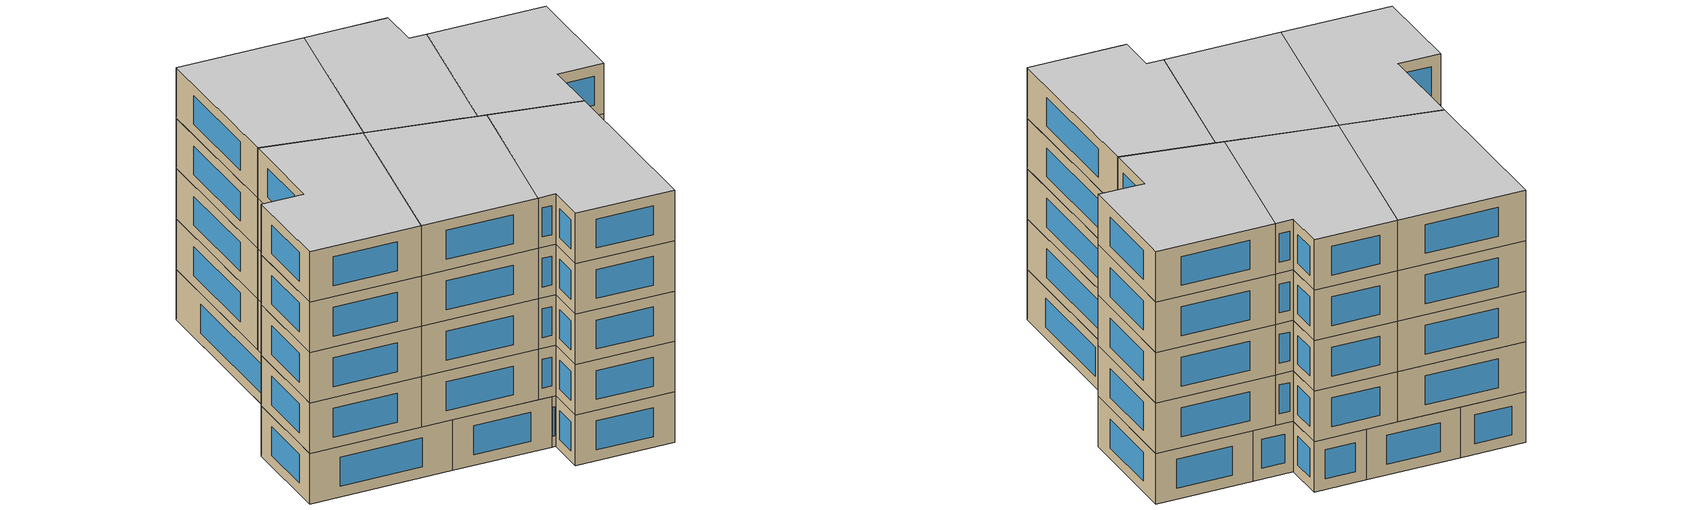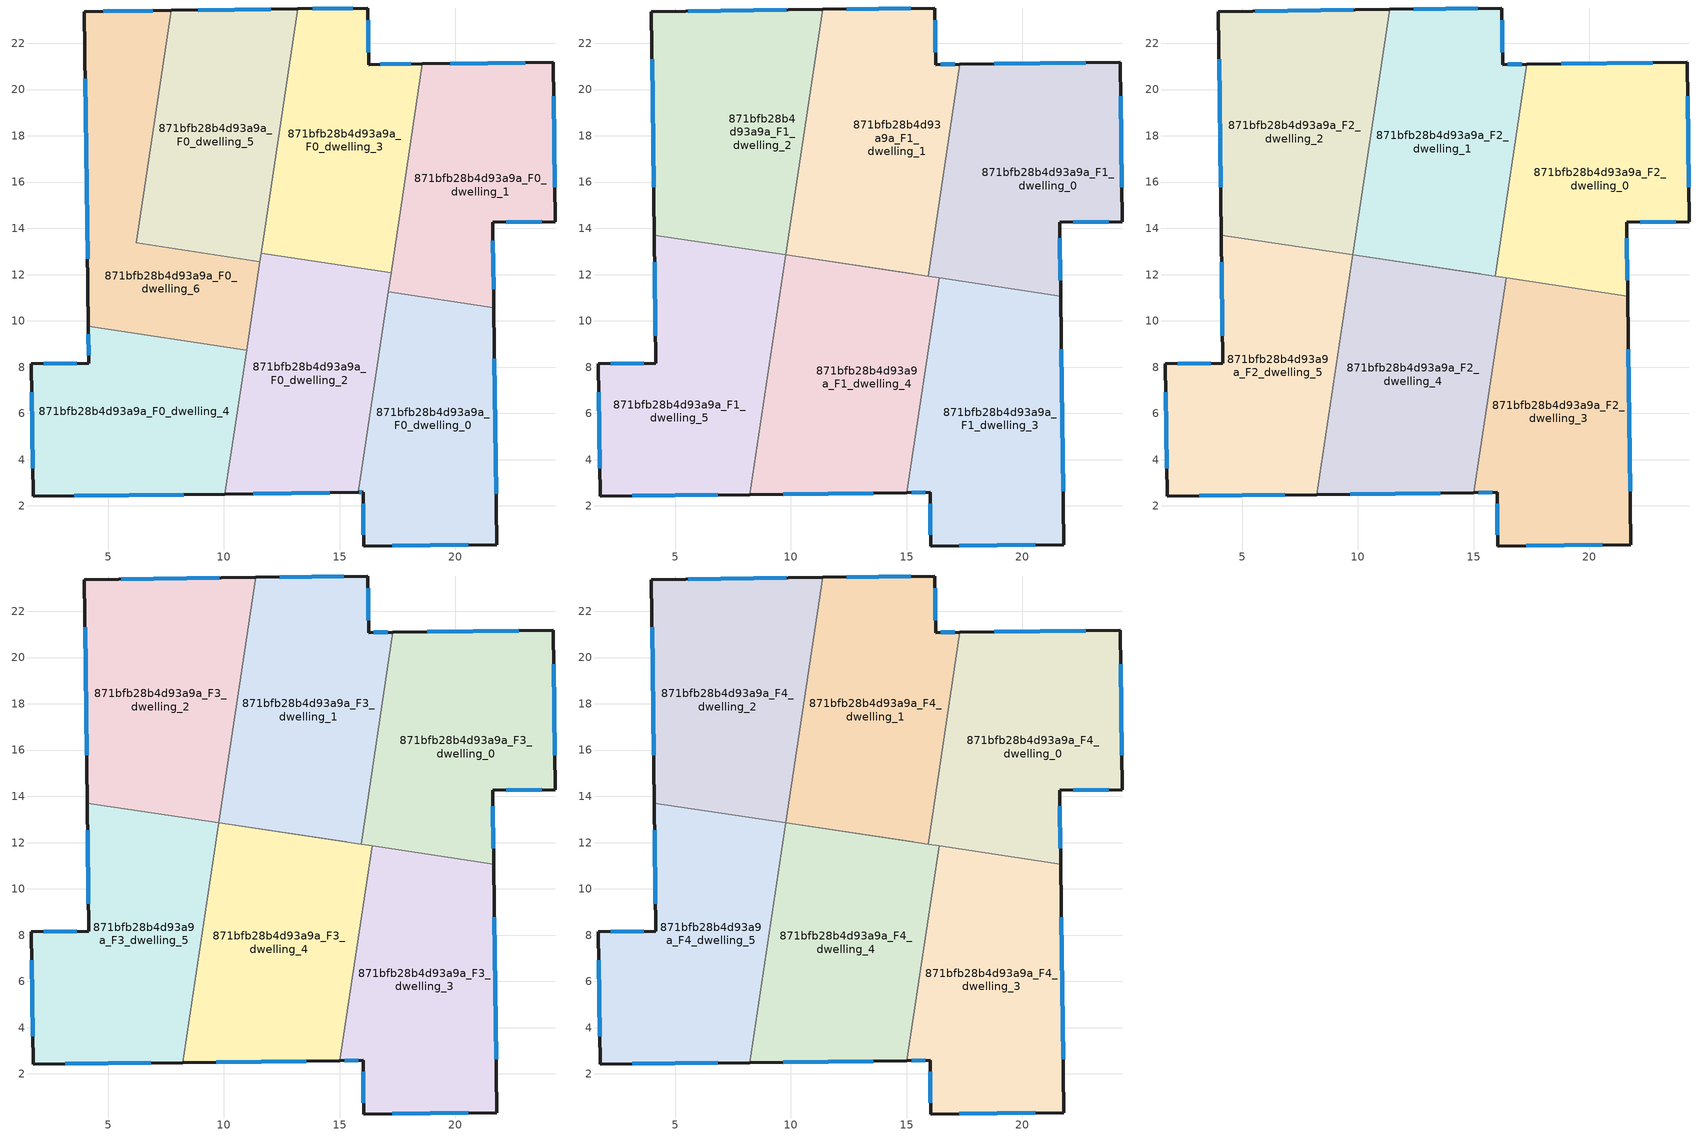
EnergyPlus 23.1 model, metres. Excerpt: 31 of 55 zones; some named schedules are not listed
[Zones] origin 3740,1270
871bfb28b4d93a9a_F0_dwelling_0
 floor ground (EU_floor_Construction): 21.67,10.57 21.79,0.33 16.04,0.27 16.02,2.59 15.8,2.59 17.1,11.25 z0
 wall outside (EU_wall_Construction): 15.8,2.59 16.02,2.59 16.04,0.27 21.79,0.33 21.67,10.57 z0:3
 wall to 871bfb28b4d93a9a_F0_dwelling_1 (EU_wall_Construction): 21.67,10.57 17.1,11.25 z0:3
 wall to 871bfb28b4d93a9a_F0_dwelling_2 (EU_wall_Construction): 17.1,11.25 15.8,2.59 z0:3
 window (EU_Window_Construction): 16.02,2.09 16.03,0.77 / 15.85,2.59 15.97,2.59 / 21.77,2.52 21.7,8.37 / 17.27,0.28 20.56,0.32 z0.64:2.36
871bfb28b4d93a9a_F0_dwelling_1
 floor ground (EU_floor_Construction): 24.24,21.18 24.31,14.29 21.62,14.26 21.67,10.57 17.1,11.25 18.59,21.11 z0
 wall outside (EU_wall_Construction): 21.67,10.57 21.62,14.26 24.31,14.29 24.24,21.18 18.59,21.11 z0:3
 wall to 871bfb28b4d93a9a_F0_dwelling_3 (EU_wall_Construction): 18.59,21.11 17.23,12.08 z0:3
 wall to 871bfb28b4d93a9a_F0_dwelling_2 (EU_wall_Construction): 17.23,12.08 17.11,11.25 z0:3
 window (EU_Window_Construction): 23.03,21.16 19.8,21.12 / 24.3,15.77 24.25,19.7 / 22.2,14.27 23.74,14.29 / 21.66,11.36 21.63,13.47 z0.64:2.36
871bfb28b4d93a9a_F0_dwelling_2
 floor ground (EU_floor_Construction): 17.23,12.08 15.8,2.59 10.05,2.52 11.61,12.92 z0
 wall outside (EU_wall_Construction): 10.05,2.52 15.8,2.59 z0:3
 wall to 871bfb28b4d93a9a_F0_dwelling_3 (EU_wall_Construction): 17.23,12.08 11.61,12.92 z0:3
 wall to 871bfb28b4d93a9a_F0_dwelling_4 (EU_wall_Construction): 10.98,8.73 10.05,2.52 z0:3
 wall to 871bfb28b4d93a9a_F0_dwelling_6 (EU_wall_Construction): 11.56,12.57 10.98,8.73 z0:3
 wall to 871bfb28b4d93a9a_F0_dwelling_5 (EU_wall_Construction): 11.61,12.92 11.56,12.57 z0:3
 window (EU_Window_Construction): 11.28,2.53 14.57,2.57 z0.64:2.36
871bfb28b4d93a9a_F0_dwelling_3
 floor ground (EU_floor_Construction): 16.23,23.52 16.26,21.08 18.59,21.11 17.23,12.08 11.61,12.92 13.2,23.49 z0
 wall outside (EU_wall_Construction): 18.59,21.11 16.26,21.08 16.23,23.52 13.2,23.49 z0:3
 wall to 871bfb28b4d93a9a_F0_dwelling_5 (EU_wall_Construction): 13.2,23.49 11.61,12.92 z0:3
 window (EU_Window_Construction): 15.58,23.52 13.85,23.49 / 16.25,21.61 16.23,23 / 18.09,21.1 16.76,21.09 z0.64:2.36
871bfb28b4d93a9a_F0_dwelling_4
 floor ground (EU_floor_Construction): 10.98,8.73 10.05,2.52 1.76,2.42 1.69,8.14 4.16,8.17 4.15,9.76 z0
 wall outside (EU_wall_Construction): 4.15,9.76 4.16,8.17 1.69,8.14 1.76,2.42 10.05,2.52 z0:3
 wall to 871bfb28b4d93a9a_F0_dwelling_6 (EU_wall_Construction): 10.98,8.73 4.15,9.76 z0:3
 window (EU_Window_Construction): 3.54,2.44 8.27,2.5 / 1.7,6.92 1.75,3.64 / 3.63,8.17 2.22,8.15 / 4.15,9.42 4.16,8.51 z0.64:2.36
871bfb28b4d93a9a_F0_dwelling_5
 floor ground (EU_floor_Construction): 13.2,23.49 11.56,12.57 6.22,13.37 7.73,23.42 z0
 wall outside (EU_wall_Construction): 13.2,23.49 7.73,23.42 z0:3
 wall to 871bfb28b4d93a9a_F0_dwelling_6 (EU_wall_Construction): 7.73,23.42 6.22,13.37 11.56,12.57 z0:3
 window (EU_Window_Construction): 12.03,23.47 8.9,23.43 z0.64:2.36
871bfb28b4d93a9a_F0_dwelling_6
 floor ground (EU_floor_Construction): 7.73,23.42 6.22,13.37 11.56,12.57 10.98,8.73 4.15,9.76 3.97,23.37 z0
 wall outside (EU_wall_Construction): 7.73,23.42 3.97,23.37 4.15,9.76 z0:3
 window (EU_Window_Construction): 4.01,20.46 4.11,12.68 / 6.93,23.41 4.78,23.38 z0.64:2.36
871bfb28b4d93a9a_F1_dwelling_0
 floor to 871bfb28b4d93a9a_F0_dwelling_1 (EU_floor_Construction): 24.24,21.18 24.31,14.29 21.62,14.26 21.66,11.07 17.18,11.75 18.58,21.11 z3
 floor to 871bfb28b4d93a9a_F0_dwelling_3 (EU_floor_Construction): 18.58,21.11 17.23,12.08 15.98,12.27 17.31,21.09 z3
 floor to 871bfb28b4d93a9a_F0_dwelling_2 (EU_floor_Construction): 17.23,12.08 17.18,11.75 15.93,11.93 15.98,12.27 z3
 wall outside (EU_wall_Construction): 21.66,11.07 21.62,14.26 24.31,14.29 24.24,21.18 17.31,21.09 z3:6
 wall to 871bfb28b4d93a9a_F1_dwelling_1 (EU_wall_Construction): 17.31,21.09 15.93,11.93 z3:6
 wall to 871bfb28b4d93a9a_F1_dwelling_3 (EU_wall_Construction): 16.41,11.86 21.66,11.07 z3:6
 wall to 871bfb28b4d93a9a_F1_dwelling_4 (EU_wall_Construction): 15.93,11.93 16.41,11.86 z3:6
 window (EU_Window_Construction): 21.65,11.76 21.63,13.58 / 22.75,21.16 18.79,21.11 / 24.3,15.77 24.25,19.7 / 22.2,14.27 23.74,14.29 z3.64:5.36
871bfb28b4d93a9a_F1_dwelling_1
 floor to 871bfb28b4d93a9a_F0_dwelling_3 (EU_floor_Construction): 16.23,23.52 16.26,21.08 17.31,21.09 15.98,12.27 11.61,12.92 13.2,23.49 z3
 floor to 871bfb28b4d93a9a_F0_dwelling_5 (EU_floor_Construction): 13.2,23.49 11.56,12.59 9.79,12.86 11.38,23.46 z3
 floor to 871bfb28b4d93a9a_F0_dwelling_2 (EU_floor_Construction): 15.98,12.27 15.93,11.93 11.56,12.59 11.61,12.92 z3
 wall outside (EU_wall_Construction): 17.31,21.09 16.26,21.08 16.23,23.52 11.38,23.46 z3:6
 wall to 871bfb28b4d93a9a_F1_dwelling_2 (EU_wall_Construction): 11.38,23.46 9.79,12.86 z3:6
 wall to 871bfb28b4d93a9a_F1_dwelling_4 (EU_wall_Construction): 9.79,12.86 15.93,11.93 z3:6
 window (EU_Window_Construction): 15.19,23.51 12.42,23.48 / 16.25,21.61 16.23,23 / 17.08,21.09 16.48,21.08 z3.64:5.36
871bfb28b4d93a9a_F1_dwelling_2
 floor to 871bfb28b4d93a9a_F0_dwelling_5 (EU_floor_Construction): 11.38,23.46 9.79,12.86 6.23,13.39 7.73,23.42 z3
 floor to 871bfb28b4d93a9a_F0_dwelling_6 (EU_floor_Construction): 7.73,23.42 6.23,13.39 4.1,13.71 3.97,23.37 z3
 wall outside (EU_wall_Construction): 11.38,23.46 3.97,23.37 4.09,13.71 z3:6
 wall to 871bfb28b4d93a9a_F1_dwelling_5 (EU_wall_Construction): 4.09,13.71 9.77,12.86 z3:6
 wall adiabatic (EU_wall_Construction): 9.79,12.86 15.28,12.03 / 9.79,12.86 15.28,12.03 z3:6
 wall to 871bfb28b4d93a9a_F1_dwelling_4 (EU_wall_Construction): 9.77,12.86 9.79,12.86 z3:6
 window (EU_Window_Construction): 4,21.3 4.07,15.78 / 9.8,23.44 5.56,23.39 z3.64:5.36
871bfb28b4d93a9a_F1_dwelling_3
 floor to 871bfb28b4d93a9a_F0_dwelling_0 (EU_floor_Construction): 21.67,10.57 21.79,0.33 16.04,0.27 16.02,2.59 15.8,2.59 17.1,11.25 z3
 floor to 871bfb28b4d93a9a_F0_dwelling_2 (EU_floor_Construction): 17.18,11.75 15.8,2.59 15.02,2.58 16.41,11.86 z3
 floor to 871bfb28b4d93a9a_F0_dwelling_1 (EU_floor_Construction): 21.66,11.07 21.67,10.57 17.1,11.25 17.18,11.75 z3
 wall outside (EU_wall_Construction): 15.02,2.58 16.02,2.59 16.04,0.27 21.79,0.33 21.66,11.07 z3:6
 wall to 871bfb28b4d93a9a_F1_dwelling_4 (EU_wall_Construction): 16.41,11.86 15.02,2.58 z3:6
 window (EU_Window_Construction): 21.77,2.63 21.69,8.77 / 17.27,0.28 20.56,0.32 / 16.02,2.09 16.03,0.77 / 15.23,2.58 15.8,2.59 z3.64:5.36
871bfb28b4d93a9a_F1_dwelling_4
 floor to 871bfb28b4d93a9a_F0_dwelling_2 (EU_floor_Construction): 16.41,11.86 15.02,2.58 10.05,2.52 11.56,12.59 z3
 floor to 871bfb28b4d93a9a_F0_dwelling_4 (EU_floor_Construction): 10.98,8.73 10.05,2.52 8.22,2.5 9.19,9 z3
 floor to 871bfb28b4d93a9a_F0_dwelling_5 (EU_floor_Construction): 11.56,12.59 11.56,12.57 9.77,12.84 9.77,12.86 z3
 floor to 871bfb28b4d93a9a_F0_dwelling_6 (EU_floor_Construction): 11.56,12.57 10.98,8.73 9.19,9 9.77,12.84 z3
 wall outside (EU_wall_Construction): 8.22,2.5 15.02,2.58 z3:6
 wall to 871bfb28b4d93a9a_F1_dwelling_5 (EU_wall_Construction): 9.77,12.86 8.22,2.5 z3:6
 window (EU_Window_Construction): 9.67,2.51 13.56,2.56 z3.64:5.36
871bfb28b4d93a9a_F1_dwelling_5
 floor to 871bfb28b4d93a9a_F0_dwelling_4 (EU_floor_Construction): 9.19,9 8.22,2.5 1.76,2.42 1.69,8.14 4.16,8.17 4.15,9.76 z3
 floor to 871bfb28b4d93a9a_F0_dwelling_6 (EU_floor_Construction): 9.77,12.84 9.19,9 4.15,9.76 4.1,13.71 6.23,13.39 6.22,13.37 z3
 floor to 871bfb28b4d93a9a_F0_dwelling_5 (EU_floor_Construction): 9.77,12.86 9.77,12.84 6.22,13.37 6.23,13.39 z3
 wall outside (EU_wall_Construction): 4.09,13.71 4.16,8.17 1.69,8.14 1.76,2.42 8.22,2.5 z3:6
 window (EU_Window_Construction): 4.11,12.53 4.15,9.36 / 3.14,2.43 6.83,2.48 / 1.7,6.92 1.75,3.64 / 3.63,8.17 2.22,8.15 z3.64:5.36
871bfb28b4d93a9a_F2_dwelling_0
 floor to 871bfb28b4d93a9a_F1_dwelling_0 (EU_floor_Construction): 24.24,21.18 24.31,14.29 21.62,14.26 21.66,11.07 15.93,11.93 17.31,21.09 z6
 wall outside (EU_wall_Construction): 21.66,11.07 21.62,14.26 24.31,14.29 24.24,21.18 17.31,21.09 z6:9
 wall to 871bfb28b4d93a9a_F2_dwelling_1 (EU_wall_Construction): 17.31,21.09 15.93,11.93 z6:9
 wall to 871bfb28b4d93a9a_F2_dwelling_3 (EU_wall_Construction): 16.41,11.86 21.66,11.07 z6:9
 wall to 871bfb28b4d93a9a_F2_dwelling_4 (EU_wall_Construction): 15.93,11.93 16.41,11.86 z6:9
 window (EU_Window_Construction): 21.65,11.76 21.63,13.58 / 22.75,21.16 18.79,21.11 / 24.3,15.77 24.25,19.7 / 22.2,14.27 23.74,14.29 z6.64:8.36
871bfb28b4d93a9a_F2_dwelling_1
 floor to 871bfb28b4d93a9a_F1_dwelling_1 (EU_floor_Construction): 16.23,23.52 16.26,21.08 17.31,21.09 15.93,11.93 9.79,12.86 11.38,23.46 z6
 wall outside (EU_wall_Construction): 17.31,21.09 16.26,21.08 16.23,23.52 11.38,23.46 z6:9
 wall to 871bfb28b4d93a9a_F2_dwelling_2 (EU_wall_Construction): 11.38,23.46 9.79,12.86 z6:9
 wall to 871bfb28b4d93a9a_F2_dwelling_4 (EU_wall_Construction): 9.79,12.86 15.93,11.93 z6:9
 window (EU_Window_Construction): 15.19,23.51 12.42,23.48 / 16.25,21.61 16.23,23 / 17.08,21.09 16.48,21.08 z6.64:8.36
871bfb28b4d93a9a_F2_dwelling_2
 floor to 871bfb28b4d93a9a_F1_dwelling_2 (EU_floor_Construction): 11.38,23.46 9.79,12.86 4.09,13.71 3.97,23.37 z6
 wall outside (EU_wall_Construction): 11.38,23.46 3.97,23.37 4.09,13.71 z6:9
 wall to 871bfb28b4d93a9a_F2_dwelling_5 (EU_wall_Construction): 4.09,13.71 9.77,12.86 z6:9
 wall adiabatic (EU_wall_Construction): 9.79,12.86 15.28,12.03 / 9.79,12.86 15.28,12.03 z6:9
 wall to 871bfb28b4d93a9a_F2_dwelling_4 (EU_wall_Construction): 9.77,12.86 9.79,12.86 z6:9
 window (EU_Window_Construction): 4,21.3 4.07,15.78 / 9.8,23.44 5.56,23.39 z6.64:8.36
871bfb28b4d93a9a_F2_dwelling_3
 floor to 871bfb28b4d93a9a_F1_dwelling_3 (EU_floor_Construction): 21.66,11.07 21.79,0.33 16.04,0.27 16.02,2.59 15.02,2.58 16.41,11.86 z6
 wall outside (EU_wall_Construction): 15.02,2.58 16.02,2.59 16.04,0.27 21.79,0.33 21.66,11.07 z6:9
 wall to 871bfb28b4d93a9a_F2_dwelling_4 (EU_wall_Construction): 16.41,11.86 15.02,2.58 z6:9
 window (EU_Window_Construction): 21.77,2.63 21.69,8.77 / 17.27,0.28 20.56,0.32 / 16.02,2.09 16.03,0.77 / 15.23,2.58 15.8,2.59 z6.64:8.36
871bfb28b4d93a9a_F2_dwelling_4
 floor to 871bfb28b4d93a9a_F1_dwelling_4 (EU_floor_Construction): 16.41,11.86 15.02,2.58 8.22,2.5 9.77,12.86 z6
 wall outside (EU_wall_Construction): 8.22,2.5 15.02,2.58 z6:9
 wall to 871bfb28b4d93a9a_F2_dwelling_5 (EU_wall_Construction): 9.77,12.86 8.22,2.5 z6:9
 window (EU_Window_Construction): 9.67,2.51 13.56,2.56 z6.64:8.36
871bfb28b4d93a9a_F2_dwelling_5
 floor to 871bfb28b4d93a9a_F1_dwelling_5 (EU_floor_Construction): 9.77,12.86 8.22,2.5 1.76,2.42 1.69,8.14 4.16,8.17 4.09,13.71 z6
 wall outside (EU_wall_Construction): 4.09,13.71 4.16,8.17 1.69,8.14 1.76,2.42 8.22,2.5 z6:9
 window (EU_Window_Construction): 4.11,12.53 4.15,9.36 / 3.14,2.43 6.83,2.48 / 1.7,6.92 1.75,3.64 / 3.63,8.17 2.22,8.15 z6.64:8.36
871bfb28b4d93a9a_F3_dwelling_0
 floor to 871bfb28b4d93a9a_F2_dwelling_0 (EU_floor_Construction): 24.24,21.18 24.31,14.29 21.62,14.26 21.66,11.07 15.93,11.93 17.31,21.09 z9
 wall outside (EU_wall_Construction): 21.66,11.07 21.62,14.26 24.31,14.29 24.24,21.18 17.31,21.09 z9:12
 wall to 871bfb28b4d93a9a_F3_dwelling_1 (EU_wall_Construction): 17.31,21.09 15.93,11.93 z9:12
 wall to 871bfb28b4d93a9a_F3_dwelling_3 (EU_wall_Construction): 16.41,11.86 21.66,11.07 z9:12
 wall to 871bfb28b4d93a9a_F3_dwelling_4 (EU_wall_Construction): 15.93,11.93 16.41,11.86 z9:12
 window (EU_Window_Construction): 21.65,11.76 21.63,13.58 / 22.75,21.16 18.79,21.11 / 24.3,15.77 24.25,19.7 / 22.2,14.27 23.74,14.29 z9.64:11.36
871bfb28b4d93a9a_F3_dwelling_1
 floor to 871bfb28b4d93a9a_F2_dwelling_1 (EU_floor_Construction): 16.23,23.52 16.26,21.08 17.31,21.09 15.93,11.93 9.79,12.86 11.38,23.46 z9
 wall outside (EU_wall_Construction): 17.31,21.09 16.26,21.08 16.23,23.52 11.38,23.46 z9:12
 wall to 871bfb28b4d93a9a_F3_dwelling_2 (EU_wall_Construction): 11.38,23.46 9.79,12.86 z9:12
 wall to 871bfb28b4d93a9a_F3_dwelling_4 (EU_wall_Construction): 9.79,12.86 15.93,11.93 z9:12
 window (EU_Window_Construction): 15.19,23.51 12.42,23.48 / 16.25,21.61 16.23,23 / 17.08,21.09 16.48,21.08 z9.64:11.36
871bfb28b4d93a9a_F3_dwelling_2
 floor to 871bfb28b4d93a9a_F2_dwelling_2 (EU_floor_Construction): 11.38,23.46 9.79,12.86 4.09,13.71 3.97,23.37 z9
 wall outside (EU_wall_Construction): 11.38,23.46 3.97,23.37 4.09,13.71 z9:12
 wall to 871bfb28b4d93a9a_F3_dwelling_5 (EU_wall_Construction): 4.09,13.71 9.77,12.86 z9:12
 wall adiabatic (EU_wall_Construction): 9.79,12.86 15.28,12.03 / 9.79,12.86 15.28,12.03 z9:12
 wall to 871bfb28b4d93a9a_F3_dwelling_4 (EU_wall_Construction): 9.77,12.86 9.79,12.86 z9:12
 window (EU_Window_Construction): 4,21.3 4.07,15.78 / 9.8,23.44 5.56,23.39 z9.64:11.36
871bfb28b4d93a9a_F3_dwelling_3
 floor to 871bfb28b4d93a9a_F2_dwelling_3 (EU_floor_Construction): 21.66,11.07 21.79,0.33 16.04,0.27 16.02,2.59 15.02,2.58 16.41,11.86 z9
 wall outside (EU_wall_Construction): 15.02,2.58 16.02,2.59 16.04,0.27 21.79,0.33 21.66,11.07 z9:12
 wall to 871bfb28b4d93a9a_F3_dwelling_4 (EU_wall_Construction): 16.41,11.86 15.02,2.58 z9:12
 window (EU_Window_Construction): 21.77,2.63 21.69,8.77 / 17.27,0.28 20.56,0.32 / 16.02,2.09 16.03,0.77 / 15.23,2.58 15.8,2.59 z9.64:11.36
871bfb28b4d93a9a_F3_dwelling_4
 floor to 871bfb28b4d93a9a_F2_dwelling_4 (EU_floor_Construction): 16.41,11.86 15.02,2.58 8.22,2.5 9.77,12.86 z9
 wall outside (EU_wall_Construction): 8.22,2.5 15.02,2.58 z9:12
 wall to 871bfb28b4d93a9a_F3_dwelling_5 (EU_wall_Construction): 9.77,12.86 8.22,2.5 z9:12
 window (EU_Window_Construction): 9.67,2.51 13.56,2.56 z9.64:11.36
871bfb28b4d93a9a_F3_dwelling_5
 floor to 871bfb28b4d93a9a_F2_dwelling_5 (EU_floor_Construction): 9.77,12.86 8.22,2.5 1.76,2.42 1.69,8.14 4.16,8.17 4.09,13.71 z9
 wall outside (EU_wall_Construction): 4.09,13.71 4.16,8.17 1.69,8.14 1.76,2.42 8.22,2.5 z9:12
 window (EU_Window_Construction): 4.11,12.53 4.15,9.36 / 3.14,2.43 6.83,2.48 / 1.7,6.92 1.75,3.64 / 3.63,8.17 2.22,8.15 z9.64:11.36
871bfb28b4d93a9a_F4_dwelling_0
 floor to 871bfb28b4d93a9a_F3_dwelling_0 (EU_floor_Construction): 24.24,21.18 24.31,14.29 21.62,14.26 21.66,11.07 15.93,11.93 17.31,21.09 z12
 wall outside (EU_wall_Construction): 21.66,11.07 21.62,14.26 24.31,14.29 24.24,21.18 17.31,21.09 z12:15
 wall to 871bfb28b4d93a9a_F4_dwelling_1 (EU_wall_Construction): 17.31,21.09 15.93,11.93 z12:15
 wall to 871bfb28b4d93a9a_F4_dwelling_3 (EU_wall_Construction): 16.41,11.86 21.66,11.07 z12:15
 wall to 871bfb28b4d93a9a_F4_dwelling_4 (EU_wall_Construction): 15.93,11.93 16.41,11.86 z12:15
 window (EU_Window_Construction): 21.65,11.76 21.63,13.58 / 22.75,21.16 18.79,21.11 / 24.3,15.77 24.25,19.7 / 22.2,14.27 23.74,14.29 z12.64:14.36
 ceiling to 871bfb28b4d93a9a_F5_dwelling_0 (EU_floor_Construction): 21.66,11.07 21.62,14.26 24.31,14.29 24.24,21.18 17.31,21.09 15.93,11.93 z15
871bfb28b4d93a9a_F4_dwelling_1
 floor to 871bfb28b4d93a9a_F3_dwelling_1 (EU_floor_Construction): 16.23,23.52 16.26,21.08 17.31,21.09 15.93,11.93 9.79,12.86 11.38,23.46 z12
 wall outside (EU_wall_Construction): 17.31,21.09 16.26,21.08 16.23,23.52 11.38,23.46 z12:15
 wall to 871bfb28b4d93a9a_F4_dwelling_2 (EU_wall_Construction): 11.38,23.46 9.79,12.86 z12:15
 wall to 871bfb28b4d93a9a_F4_dwelling_4 (EU_wall_Construction): 9.79,12.86 15.93,11.93 z12:15
 window (EU_Window_Construction): 15.19,23.51 12.42,23.48 / 16.25,21.61 16.23,23 / 17.08,21.09 16.48,21.08 z12.64:14.36
 ceiling to 871bfb28b4d93a9a_F5_dwelling_1 (EU_floor_Construction): 15.93,11.93 17.31,21.09 16.26,21.08 16.23,23.52 11.38,23.46 9.79,12.86 z15
871bfb28b4d93a9a_F4_dwelling_2
 floor to 871bfb28b4d93a9a_F3_dwelling_2 (EU_floor_Construction): 11.38,23.46 9.79,12.86 4.09,13.71 3.97,23.37 z12
 wall outside (EU_wall_Construction): 11.38,23.46 3.97,23.37 4.09,13.71 z12:15
 wall to 871bfb28b4d93a9a_F4_dwelling_5 (EU_wall_Construction): 4.09,13.71 9.77,12.86 z12:15
 wall adiabatic (EU_wall_Construction): 9.79,12.86 15.28,12.03 / 9.79,12.86 15.28,12.03 z12:15
 wall to 871bfb28b4d93a9a_F4_dwelling_4 (EU_wall_Construction): 9.77,12.86 9.79,12.86 z12:15
 window (EU_Window_Construction): 4,21.3 4.07,15.78 / 9.8,23.44 5.56,23.39 z12.64:14.36
 ceiling to 871bfb28b4d93a9a_F5_dwelling_2 (EU_floor_Construction): 9.79,12.86 11.38,23.46 3.97,23.37 4.09,13.71 z15
871bfb28b4d93a9a_F4_dwelling_3
 floor to 871bfb28b4d93a9a_F3_dwelling_3 (EU_floor_Construction): 21.66,11.07 21.79,0.33 16.04,0.27 16.02,2.59 15.02,2.58 16.41,11.86 z12
 wall outside (EU_wall_Construction): 15.02,2.58 16.02,2.59 16.04,0.27 21.79,0.33 21.66,11.07 z12:15
 wall to 871bfb28b4d93a9a_F4_dwelling_4 (EU_wall_Construction): 16.41,11.86 15.02,2.58 z12:15
 window (EU_Window_Construction): 21.77,2.63 21.69,8.77 / 17.27,0.28 20.56,0.32 / 16.02,2.09 16.03,0.77 / 15.23,2.58 15.8,2.59 z12.64:14.36
 ceiling to 871bfb28b4d93a9a_F5_dwelling_3 (EU_floor_Construction): 21.79,0.33 21.66,11.07 16.41,11.86 15.02,2.58 16.02,2.59 16.04,0.27 z15
871bfb28b4d93a9a_F4_dwelling_4
 floor to 871bfb28b4d93a9a_F3_dwelling_4 (EU_floor_Construction): 16.41,11.86 15.02,2.58 8.22,2.5 9.77,12.86 z12
 wall outside (EU_wall_Construction): 8.22,2.5 15.02,2.58 z12:15
 wall to 871bfb28b4d93a9a_F4_dwelling_5 (EU_wall_Construction): 9.77,12.86 8.22,2.5 z12:15
 window (EU_Window_Construction): 9.67,2.51 13.56,2.56 z12.64:14.36
 ceiling to 871bfb28b4d93a9a_F5_dwelling_4 (EU_floor_Construction): 15.02,2.58 16.41,11.86 9.77,12.86 8.22,2.5 z15
871bfb28b4d93a9a_F4_dwelling_5
 floor to 871bfb28b4d93a9a_F3_dwelling_5 (EU_floor_Construction): 9.77,12.86 8.22,2.5 1.76,2.42 1.69,8.14 4.16,8.17 4.09,13.71 z12
 wall outside (EU_wall_Construction): 4.09,13.71 4.16,8.17 1.69,8.14 1.76,2.42 8.22,2.5 z12:15
 window (EU_Window_Construction): 4.11,12.53 4.15,9.36 / 3.14,2.43 6.83,2.48 / 1.7,6.92 1.75,3.64 / 3.63,8.17 2.22,8.15 z12.64:14.36
 ceiling to 871bfb28b4d93a9a_F5_dwelling_5 (EU_floor_Construction): 8.22,2.5 9.77,12.86 4.09,13.71 4.16,8.17 1.69,8.14 1.76,2.42 z15
[Building]
EU S2 Campaign: North Axis=0; Terrain=City; Solar Distribution=FullExterior
[Site:Location]
Yerevan-Zvartnots.Intl.AP: Latitude=40.15; Longitude=44.383; Time Zone=4; Elevation=854
[SizingPeriod:WeatherFileDays]
AnnualSizingPeriod: Begin Month=1; Begin Day of Month=1; End Month=12; End Day of Month=31; Day of Week for Start Day=Monday; Use Weather File Daylight Saving Period=No; Use Weather File Rain and Snow Indicators=No
[MATERIAL]
EU_InternalMass_Material: Roughness=MediumRough; Thickness=0.1; Conductivity=1; Density=1800; Specific Heat=900; Thermal Absorptance=0.9; Solar Absorptance=0.7; Visible Absorptance=0.7
[MATERIAL:NOMASS] Roughness=MediumRough; Thermal Absorptance=0.9; Solar Absorptance=0.7; Visible Absorptance=0.7
Name | Thermal Resistance
EU_wall_NoMass | 1.05043
EU_floor_NoMass | 0.478065
[WINDOWMATERIAL:SIMPLEGLAZINGSYSTEM]
EU_Window_SimpleGlazing: UFactor=2.5566; Solar Heat Gain Coefficient=0.75; Visible Transmittance=0.75
[CONSTRUCTION]
EU_wall_Construction: EU_wall_NoMass
EU_floor_Construction: EU_floor_NoMass
EU_Window_Construction: EU_Window_SimpleGlazing
EU_InternalMass_Construction: EU_InternalMass_Material
[ZONE] Type=1; Multiplier=1; Ceiling Height=autocalculate; Floor Area=autocalculate; Part of Total Floor Area=Yes
Name | Volume
871bfb28b4d93a9a_F0_dwelling_0 | 171.498
871bfb28b4d93a9a_F1_dwelling_0; 871bfb28b4d93a9a_F2_dwelling_0; 871bfb28b4d93a9a_F3_dwelling_0; 871bfb28b4d93a9a_F4_dwelling_0 | 200.068
871bfb28b4d93a9a_F0_dwelling_1 | 171.501
871bfb28b4d93a9a_F1_dwelling_1; 871bfb28b4d93a9a_F2_dwelling_1; 871bfb28b4d93a9a_F3_dwelling_1; 871bfb28b4d93a9a_F4_dwelling_1 | 200.089
871bfb28b4d93a9a_F0_dwelling_2; 871bfb28b4d93a9a_F0_dwelling_3 | 171.491
871bfb28b4d93a9a_F1_dwelling_2; 871bfb28b4d93a9a_F2_dwelling_2; 871bfb28b4d93a9a_F3_dwelling_2; 871bfb28b4d93a9a_F4_dwelling_2 | 200.0625
871bfb28b4d93a9a_F1_dwelling_3; 871bfb28b4d93a9a_F2_dwelling_3; 871bfb28b4d93a9a_F3_dwelling_3; 871bfb28b4d93a9a_F4_dwelling_3 | 200.062
871bfb28b4d93a9a_F0_dwelling_4 | 171.5
871bfb28b4d93a9a_F1_dwelling_4; 871bfb28b4d93a9a_F2_dwelling_4; 871bfb28b4d93a9a_F3_dwelling_4; 871bfb28b4d93a9a_F4_dwelling_4 | 200.063
871bfb28b4d93a9a_F0_dwelling_5 | 171.512
871bfb28b4d93a9a_F1_dwelling_5; 871bfb28b4d93a9a_F2_dwelling_5; 871bfb28b4d93a9a_F3_dwelling_5; 871bfb28b4d93a9a_F4_dwelling_5 | 200.081
871bfb28b4d93a9a_F0_dwelling_6 | 171.48
[INTERNALMASS] Construction=EU_InternalMass_Construction
Name | Zone or ZoneList | Surface Area
871bfb28b4d93a9a_F0_dwelling_0_EU_InternalMass | 871bfb28b4d93a9a_F0_dwelling_0 | 57.1672
871bfb28b4d93a9a_F0_dwelling_1_EU_InternalMass | 871bfb28b4d93a9a_F0_dwelling_1 | 57.1667
871bfb28b4d93a9a_F0_dwelling_2_EU_InternalMass | 871bfb28b4d93a9a_F0_dwelling_2 | 57.1627
871bfb28b4d93a9a_F0_dwelling_3_EU_InternalMass | 871bfb28b4d93a9a_F0_dwelling_3 | 57.1634
871bfb28b4d93a9a_F0_dwelling_4_EU_InternalMass | 871bfb28b4d93a9a_F0_dwelling_4 | 57.1642
871bfb28b4d93a9a_F0_dwelling_5_EU_InternalMass | 871bfb28b4d93a9a_F0_dwelling_5 | 57.172
871bfb28b4d93a9a_F0_dwelling_6_EU_InternalMass | 871bfb28b4d93a9a_F0_dwelling_6 | 57.1599
871bfb28b4d93a9a_F1_dwelling_0_EU_InternalMass | 871bfb28b4d93a9a_F1_dwelling_0 | 66.6894
871bfb28b4d93a9a_F1_dwelling_1_EU_InternalMass | 871bfb28b4d93a9a_F1_dwelling_1 | 66.6963
871bfb28b4d93a9a_F1_dwelling_2_EU_InternalMass | 871bfb28b4d93a9a_F1_dwelling_2 | 66.6895
871bfb28b4d93a9a_F1_dwelling_3_EU_InternalMass | 871bfb28b4d93a9a_F1_dwelling_3 | 66.6873
871bfb28b4d93a9a_F1_dwelling_4_EU_InternalMass | 871bfb28b4d93a9a_F1_dwelling_4 | 66.6877
871bfb28b4d93a9a_F1_dwelling_5_EU_InternalMass | 871bfb28b4d93a9a_F1_dwelling_5 | 66.6934
871bfb28b4d93a9a_F2_dwelling_0_EU_InternalMass | 871bfb28b4d93a9a_F2_dwelling_0 | 66.6894
871bfb28b4d93a9a_F2_dwelling_1_EU_InternalMass | 871bfb28b4d93a9a_F2_dwelling_1 | 66.6963
871bfb28b4d93a9a_F2_dwelling_2_EU_InternalMass | 871bfb28b4d93a9a_F2_dwelling_2 | 66.6895
871bfb28b4d93a9a_F2_dwelling_3_EU_InternalMass | 871bfb28b4d93a9a_F2_dwelling_3 | 66.6873
871bfb28b4d93a9a_F2_dwelling_4_EU_InternalMass | 871bfb28b4d93a9a_F2_dwelling_4 | 66.6877
871bfb28b4d93a9a_F2_dwelling_5_EU_InternalMass | 871bfb28b4d93a9a_F2_dwelling_5 | 66.6934
871bfb28b4d93a9a_F3_dwelling_0_EU_InternalMass | 871bfb28b4d93a9a_F3_dwelling_0 | 66.6894
871bfb28b4d93a9a_F3_dwelling_1_EU_InternalMass | 871bfb28b4d93a9a_F3_dwelling_1 | 66.6963
871bfb28b4d93a9a_F3_dwelling_2_EU_InternalMass | 871bfb28b4d93a9a_F3_dwelling_2 | 66.6895
871bfb28b4d93a9a_F3_dwelling_3_EU_InternalMass | 871bfb28b4d93a9a_F3_dwelling_3 | 66.6873
871bfb28b4d93a9a_F3_dwelling_4_EU_InternalMass | 871bfb28b4d93a9a_F3_dwelling_4 | 66.6877
871bfb28b4d93a9a_F3_dwelling_5_EU_InternalMass | 871bfb28b4d93a9a_F3_dwelling_5 | 66.6934
871bfb28b4d93a9a_F4_dwelling_0_EU_InternalMass | 871bfb28b4d93a9a_F4_dwelling_0 | 66.6894
871bfb28b4d93a9a_F4_dwelling_1_EU_InternalMass | 871bfb28b4d93a9a_F4_dwelling_1 | 66.6963
871bfb28b4d93a9a_F4_dwelling_2_EU_InternalMass | 871bfb28b4d93a9a_F4_dwelling_2 | 66.6895
871bfb28b4d93a9a_F4_dwelling_3_EU_InternalMass | 871bfb28b4d93a9a_F4_dwelling_3 | 66.6873
871bfb28b4d93a9a_F4_dwelling_4_EU_InternalMass | 871bfb28b4d93a9a_F4_dwelling_4 | 66.6877
871bfb28b4d93a9a_F4_dwelling_5_EU_InternalMass | 871bfb28b4d93a9a_F4_dwelling_5 | 66.6934
[OTHEREQUIPMENT] Fuel Type=Electricity; Design Level Calculation Method=Watts/Area; Power per Zone Floor Area=1; Fraction Latent=0; Fraction Radiant=0; Fraction Lost=0; Carbon Dioxide Generation Rate=0; EndUse Subcategory=EU_Step8_InternalGains
Name | Zone or ZoneList or Space or SpaceList | Schedule
EU_Step8_InternalGain_871bfb28b4d93a9a_F0_dwelling_0_f000 | 871bfb28b4d93a9a_F0_dwelling_0 | EU_Step8_GainSchedule_871bfb28b4d93a9a_F0_dwelling_0_f000
EU_Step8_InternalGain_871bfb28b4d93a9a_F0_dwelling_1_f000 | 871bfb28b4d93a9a_F0_dwelling_1 | EU_Step8_GainSchedule_871bfb28b4d93a9a_F0_dwelling_1_f000
EU_Step8_InternalGain_871bfb28b4d93a9a_F0_dwelling_2_f000 | 871bfb28b4d93a9a_F0_dwelling_2 | EU_Step8_GainSchedule_871bfb28b4d93a9a_F0_dwelling_2_f000
EU_Step8_InternalGain_871bfb28b4d93a9a_F0_dwelling_3_f000 | 871bfb28b4d93a9a_F0_dwelling_3 | EU_Step8_GainSchedule_871bfb28b4d93a9a_F0_dwelling_3_f000
EU_Step8_InternalGain_871bfb28b4d93a9a_F0_dwelling_4_f000 | 871bfb28b4d93a9a_F0_dwelling_4 | EU_Step8_GainSchedule_871bfb28b4d93a9a_F0_dwelling_4_f000
EU_Step8_InternalGain_871bfb28b4d93a9a_F0_dwelling_5_f000 | 871bfb28b4d93a9a_F0_dwelling_5 | EU_Step8_GainSchedule_871bfb28b4d93a9a_F0_dwelling_5_f000
EU_Step8_InternalGain_871bfb28b4d93a9a_F0_dwelling_6_f000 | 871bfb28b4d93a9a_F0_dwelling_6 | EU_Step8_GainSchedule_871bfb28b4d93a9a_F0_dwelling_6_f000
EU_Step8_InternalGain_871bfb28b4d93a9a_F1_dwelling_0_f000 | 871bfb28b4d93a9a_F1_dwelling_0 | EU_Step8_GainSchedule_871bfb28b4d93a9a_F1_dwelling_0_f000
EU_Step8_InternalGain_871bfb28b4d93a9a_F1_dwelling_1_f000 | 871bfb28b4d93a9a_F1_dwelling_1 | EU_Step8_GainSchedule_871bfb28b4d93a9a_F1_dwelling_1_f000
EU_Step8_InternalGain_871bfb28b4d93a9a_F1_dwelling_2_f000 | 871bfb28b4d93a9a_F1_dwelling_2 | EU_Step8_GainSchedule_871bfb28b4d93a9a_F1_dwelling_2_f000
EU_Step8_InternalGain_871bfb28b4d93a9a_F1_dwelling_3_f000 | 871bfb28b4d93a9a_F1_dwelling_3 | EU_Step8_GainSchedule_871bfb28b4d93a9a_F1_dwelling_3_f000
EU_Step8_InternalGain_871bfb28b4d93a9a_F1_dwelling_4_f000 | 871bfb28b4d93a9a_F1_dwelling_4 | EU_Step8_GainSchedule_871bfb28b4d93a9a_F1_dwelling_4_f000
EU_Step8_InternalGain_871bfb28b4d93a9a_F1_dwelling_5_f000 | 871bfb28b4d93a9a_F1_dwelling_5 | EU_Step8_GainSchedule_871bfb28b4d93a9a_F1_dwelling_5_f000
EU_Step8_InternalGain_871bfb28b4d93a9a_F2_dwelling_0_f000 | 871bfb28b4d93a9a_F2_dwelling_0 | EU_Step8_GainSchedule_871bfb28b4d93a9a_F2_dwelling_0_f000
EU_Step8_InternalGain_871bfb28b4d93a9a_F2_dwelling_1_f000 | 871bfb28b4d93a9a_F2_dwelling_1 | EU_Step8_GainSchedule_871bfb28b4d93a9a_F2_dwelling_1_f000
EU_Step8_InternalGain_871bfb28b4d93a9a_F2_dwelling_2_f000 | 871bfb28b4d93a9a_F2_dwelling_2 | EU_Step8_GainSchedule_871bfb28b4d93a9a_F2_dwelling_2_f000
EU_Step8_InternalGain_871bfb28b4d93a9a_F2_dwelling_3_f000 | 871bfb28b4d93a9a_F2_dwelling_3 | EU_Step8_GainSchedule_871bfb28b4d93a9a_F2_dwelling_3_f000
EU_Step8_InternalGain_871bfb28b4d93a9a_F2_dwelling_4_f000 | 871bfb28b4d93a9a_F2_dwelling_4 | EU_Step8_GainSchedule_871bfb28b4d93a9a_F2_dwelling_4_f000
EU_Step8_InternalGain_871bfb28b4d93a9a_F2_dwelling_5_f000 | 871bfb28b4d93a9a_F2_dwelling_5 | EU_Step8_GainSchedule_871bfb28b4d93a9a_F2_dwelling_5_f000
EU_Step8_InternalGain_871bfb28b4d93a9a_F3_dwelling_0_f000 | 871bfb28b4d93a9a_F3_dwelling_0 | EU_Step8_GainSchedule_871bfb28b4d93a9a_F3_dwelling_0_f000
EU_Step8_InternalGain_871bfb28b4d93a9a_F3_dwelling_1_f000 | 871bfb28b4d93a9a_F3_dwelling_1 | EU_Step8_GainSchedule_871bfb28b4d93a9a_F3_dwelling_1_f000
EU_Step8_InternalGain_871bfb28b4d93a9a_F3_dwelling_2_f000 | 871bfb28b4d93a9a_F3_dwelling_2 | EU_Step8_GainSchedule_871bfb28b4d93a9a_F3_dwelling_2_f000
EU_Step8_InternalGain_871bfb28b4d93a9a_F3_dwelling_3_f000 | 871bfb28b4d93a9a_F3_dwelling_3 | EU_Step8_GainSchedule_871bfb28b4d93a9a_F3_dwelling_3_f000
EU_Step8_InternalGain_871bfb28b4d93a9a_F3_dwelling_4_f000 | 871bfb28b4d93a9a_F3_dwelling_4 | EU_Step8_GainSchedule_871bfb28b4d93a9a_F3_dwelling_4_f000
EU_Step8_InternalGain_871bfb28b4d93a9a_F3_dwelling_5_f000 | 871bfb28b4d93a9a_F3_dwelling_5 | EU_Step8_GainSchedule_871bfb28b4d93a9a_F3_dwelling_5_f000
EU_Step8_InternalGain_871bfb28b4d93a9a_F4_dwelling_0_f000 | 871bfb28b4d93a9a_F4_dwelling_0 | EU_Step8_GainSchedule_871bfb28b4d93a9a_F4_dwelling_0_f000
EU_Step8_InternalGain_871bfb28b4d93a9a_F4_dwelling_1_f000 | 871bfb28b4d93a9a_F4_dwelling_1 | EU_Step8_GainSchedule_871bfb28b4d93a9a_F4_dwelling_1_f000
EU_Step8_InternalGain_871bfb28b4d93a9a_F4_dwelling_2_f000 | 871bfb28b4d93a9a_F4_dwelling_2 | EU_Step8_GainSchedule_871bfb28b4d93a9a_F4_dwelling_2_f000
EU_Step8_InternalGain_871bfb28b4d93a9a_F4_dwelling_3_f000 | 871bfb28b4d93a9a_F4_dwelling_3 | EU_Step8_GainSchedule_871bfb28b4d93a9a_F4_dwelling_3_f000
EU_Step8_InternalGain_871bfb28b4d93a9a_F4_dwelling_4_f000 | 871bfb28b4d93a9a_F4_dwelling_4 | EU_Step8_GainSchedule_871bfb28b4d93a9a_F4_dwelling_4_f000
EU_Step8_InternalGain_871bfb28b4d93a9a_F4_dwelling_5_f000 | 871bfb28b4d93a9a_F4_dwelling_5 | EU_Step8_GainSchedule_871bfb28b4d93a9a_F4_dwelling_5_f000
[ZONEVENTILATION:DESIGNFLOWRATE] Schedule=EU_AlwaysOn; Design Flow Rate Calculation Method=AirChanges/Hour; Air Changes per Hour=0.557805; Ventilation Type=Natural; Fan Pressure Rise=0; Fan Total Efficiency=1; Constant Term Coefficient=1; Temperature Term Coefficient=0; Velocity Term Coefficient=0; Velocity Squared Term Coefficient=0; Minimum Indoor Temperature=-100; Maximum Indoor Temperature=100; Delta Temperature=-100; Minimum Outdoor Temperature=-100; Maximum Outdoor Temperature=100; Maximum Wind Speed=40
Name | Zone or ZoneList or Space or SpaceList
EU_ConstantAir_871bfb28b4d93a9a_F0_dwelling_0 | 871bfb28b4d93a9a_F0_dwelling_0
EU_ConstantAir_871bfb28b4d93a9a_F0_dwelling_1 | 871bfb28b4d93a9a_F0_dwelling_1
EU_ConstantAir_871bfb28b4d93a9a_F0_dwelling_2 | 871bfb28b4d93a9a_F0_dwelling_2
EU_ConstantAir_871bfb28b4d93a9a_F0_dwelling_3 | 871bfb28b4d93a9a_F0_dwelling_3
EU_ConstantAir_871bfb28b4d93a9a_F0_dwelling_4 | 871bfb28b4d93a9a_F0_dwelling_4
EU_ConstantAir_871bfb28b4d93a9a_F0_dwelling_5 | 871bfb28b4d93a9a_F0_dwelling_5
EU_ConstantAir_871bfb28b4d93a9a_F0_dwelling_6 | 871bfb28b4d93a9a_F0_dwelling_6
EU_ConstantAir_871bfb28b4d93a9a_F1_dwelling_0 | 871bfb28b4d93a9a_F1_dwelling_0
EU_ConstantAir_871bfb28b4d93a9a_F1_dwelling_1 | 871bfb28b4d93a9a_F1_dwelling_1
EU_ConstantAir_871bfb28b4d93a9a_F1_dwelling_2 | 871bfb28b4d93a9a_F1_dwelling_2
EU_ConstantAir_871bfb28b4d93a9a_F1_dwelling_3 | 871bfb28b4d93a9a_F1_dwelling_3
EU_ConstantAir_871bfb28b4d93a9a_F1_dwelling_4 | 871bfb28b4d93a9a_F1_dwelling_4
EU_ConstantAir_871bfb28b4d93a9a_F1_dwelling_5 | 871bfb28b4d93a9a_F1_dwelling_5
EU_ConstantAir_871bfb28b4d93a9a_F2_dwelling_0 | 871bfb28b4d93a9a_F2_dwelling_0
EU_ConstantAir_871bfb28b4d93a9a_F2_dwelling_1 | 871bfb28b4d93a9a_F2_dwelling_1
EU_ConstantAir_871bfb28b4d93a9a_F2_dwelling_2 | 871bfb28b4d93a9a_F2_dwelling_2
EU_ConstantAir_871bfb28b4d93a9a_F2_dwelling_3 | 871bfb28b4d93a9a_F2_dwelling_3
EU_ConstantAir_871bfb28b4d93a9a_F2_dwelling_4 | 871bfb28b4d93a9a_F2_dwelling_4
EU_ConstantAir_871bfb28b4d93a9a_F2_dwelling_5 | 871bfb28b4d93a9a_F2_dwelling_5
EU_ConstantAir_871bfb28b4d93a9a_F3_dwelling_0 | 871bfb28b4d93a9a_F3_dwelling_0
EU_ConstantAir_871bfb28b4d93a9a_F3_dwelling_1 | 871bfb28b4d93a9a_F3_dwelling_1
EU_ConstantAir_871bfb28b4d93a9a_F3_dwelling_2 | 871bfb28b4d93a9a_F3_dwelling_2
EU_ConstantAir_871bfb28b4d93a9a_F3_dwelling_3 | 871bfb28b4d93a9a_F3_dwelling_3
EU_ConstantAir_871bfb28b4d93a9a_F3_dwelling_4 | 871bfb28b4d93a9a_F3_dwelling_4
EU_ConstantAir_871bfb28b4d93a9a_F3_dwelling_5 | 871bfb28b4d93a9a_F3_dwelling_5
EU_ConstantAir_871bfb28b4d93a9a_F4_dwelling_0 | 871bfb28b4d93a9a_F4_dwelling_0
EU_ConstantAir_871bfb28b4d93a9a_F4_dwelling_1 | 871bfb28b4d93a9a_F4_dwelling_1
EU_ConstantAir_871bfb28b4d93a9a_F4_dwelling_2 | 871bfb28b4d93a9a_F4_dwelling_2
EU_ConstantAir_871bfb28b4d93a9a_F4_dwelling_3 | 871bfb28b4d93a9a_F4_dwelling_3
EU_ConstantAir_871bfb28b4d93a9a_F4_dwelling_4 | 871bfb28b4d93a9a_F4_dwelling_4
EU_ConstantAir_871bfb28b4d93a9a_F4_dwelling_5 | 871bfb28b4d93a9a_F4_dwelling_5
[HVACTEMPLATE:ZONE:IDEALLOADSAIRSYSTEM] System Availability Schedule=EU_AlwaysOn; Maximum Heating Supply Air Temperature=50; Minimum Cooling Supply Air Temperature=13; Maximum Heating Supply Air Humidity Ratio=0.0156; Minimum Cooling Supply Air Humidity Ratio=0.0077; Heating Limit=NoLimit; Cooling Limit=NoLimit; Heating Availability Schedule=EU_AlwaysOn; Cooling Availability Schedule=EU_CoolingOff; Dehumidification Control Type=ConstantSensibleHeatRatio; Cooling Sensible Heat Ratio=0.7; Dehumidification Setpoint=60; Humidification Control Type=None; Humidification Setpoint=30; Outdoor Air Method=None; Outdoor Air Flow Rate per Person=0.00944; Outdoor Air Flow Rate per Zone Floor Area=0; Outdoor Air Flow Rate per Zone=0; Demand Controlled Ventilation Type=None; Outdoor Air Economizer Type=NoEconomizer; Heat Recovery Type=None; Sensible Heat Recovery Effectiveness=0.7; Latent Heat Recovery Effectiveness=0.65
Name | Template Thermostat
871bfb28b4d93a9a_F0_dwelling_0 | EU_HeatOnly_871bfb28b4d93a9a_F0_dwelling_0
871bfb28b4d93a9a_F0_dwelling_1 | EU_HeatOnly_871bfb28b4d93a9a_F0_dwelling_1
871bfb28b4d93a9a_F0_dwelling_2 | EU_HeatOnly_871bfb28b4d93a9a_F0_dwelling_2
871bfb28b4d93a9a_F0_dwelling_3 | EU_HeatOnly_871bfb28b4d93a9a_F0_dwelling_3
871bfb28b4d93a9a_F0_dwelling_4 | EU_HeatOnly_871bfb28b4d93a9a_F0_dwelling_4
871bfb28b4d93a9a_F0_dwelling_5 | EU_HeatOnly_871bfb28b4d93a9a_F0_dwelling_5
871bfb28b4d93a9a_F0_dwelling_6 | EU_HeatOnly_871bfb28b4d93a9a_F0_dwelling_6
871bfb28b4d93a9a_F1_dwelling_0 | EU_HeatOnly_871bfb28b4d93a9a_F1_dwelling_0
871bfb28b4d93a9a_F1_dwelling_1 | EU_HeatOnly_871bfb28b4d93a9a_F1_dwelling_1
871bfb28b4d93a9a_F1_dwelling_2 | EU_HeatOnly_871bfb28b4d93a9a_F1_dwelling_2
871bfb28b4d93a9a_F1_dwelling_3 | EU_HeatOnly_871bfb28b4d93a9a_F1_dwelling_3
871bfb28b4d93a9a_F1_dwelling_4 | EU_HeatOnly_871bfb28b4d93a9a_F1_dwelling_4
871bfb28b4d93a9a_F1_dwelling_5 | EU_HeatOnly_871bfb28b4d93a9a_F1_dwelling_5
871bfb28b4d93a9a_F2_dwelling_0 | EU_HeatOnly_871bfb28b4d93a9a_F2_dwelling_0
871bfb28b4d93a9a_F2_dwelling_1 | EU_HeatOnly_871bfb28b4d93a9a_F2_dwelling_1
871bfb28b4d93a9a_F2_dwelling_2 | EU_HeatOnly_871bfb28b4d93a9a_F2_dwelling_2
871bfb28b4d93a9a_F2_dwelling_3 | EU_HeatOnly_871bfb28b4d93a9a_F2_dwelling_3
871bfb28b4d93a9a_F2_dwelling_4 | EU_HeatOnly_871bfb28b4d93a9a_F2_dwelling_4
871bfb28b4d93a9a_F2_dwelling_5 | EU_HeatOnly_871bfb28b4d93a9a_F2_dwelling_5
871bfb28b4d93a9a_F3_dwelling_0 | EU_HeatOnly_871bfb28b4d93a9a_F3_dwelling_0
871bfb28b4d93a9a_F3_dwelling_1 | EU_HeatOnly_871bfb28b4d93a9a_F3_dwelling_1
871bfb28b4d93a9a_F3_dwelling_2 | EU_HeatOnly_871bfb28b4d93a9a_F3_dwelling_2
871bfb28b4d93a9a_F3_dwelling_3 | EU_HeatOnly_871bfb28b4d93a9a_F3_dwelling_3
871bfb28b4d93a9a_F3_dwelling_4 | EU_HeatOnly_871bfb28b4d93a9a_F3_dwelling_4
871bfb28b4d93a9a_F3_dwelling_5 | EU_HeatOnly_871bfb28b4d93a9a_F3_dwelling_5
871bfb28b4d93a9a_F4_dwelling_0 | EU_HeatOnly_871bfb28b4d93a9a_F4_dwelling_0
871bfb28b4d93a9a_F4_dwelling_1 | EU_HeatOnly_871bfb28b4d93a9a_F4_dwelling_1
871bfb28b4d93a9a_F4_dwelling_2 | EU_HeatOnly_871bfb28b4d93a9a_F4_dwelling_2
871bfb28b4d93a9a_F4_dwelling_3 | EU_HeatOnly_871bfb28b4d93a9a_F4_dwelling_3
871bfb28b4d93a9a_F4_dwelling_4 | EU_HeatOnly_871bfb28b4d93a9a_F4_dwelling_4
871bfb28b4d93a9a_F4_dwelling_5 | EU_HeatOnly_871bfb28b4d93a9a_F4_dwelling_5
[SIZING:ZONE] Zone Cooling Design Supply Air Temperature Input Method=SupplyAirTemperature; Zone Cooling Design Supply Air Temperature=13; Zone Heating Design Supply Air Temperature Input Method=SupplyAirTemperature; Zone Heating Design Supply Air Temperature=50; Zone Cooling Design Supply Air Humidity Ratio=0.008; Zone Heating Design Supply Air Humidity Ratio=0.008; Cooling Design Air Flow Method=DesignDay; Cooling Design Air Flow Rate=0; Cooling Minimum Air Flow per Zone Floor Area=0.000762; Cooling Minimum Air Flow=0; Cooling Minimum Air Flow Fraction=0.2; Heating Design Air Flow Method=DesignDay; Heating Design Air Flow Rate=0; Heating Maximum Air Flow per Zone Floor Area=0.002032; Heating Maximum Air Flow=0.141576; Heating Maximum Air Flow Fraction=0.3; Account for Dedicated Outdoor Air System=No; Dedicated Outdoor Air System Control Strategy=NeutralSupplyAir; Dedicated Outdoor Air Low Setpoint Temperature for Design=autosize; Dedicated Outdoor Air High Setpoint Temperature for Design=autosize; Zone Load Sizing Method=Sensible Load Only No Latent Load; Zone Latent Cooling Design Supply Air Humidity Ratio Input Method=HumidityRatioDifference; Zone Cooling Design Supply Air Humidity Ratio Difference=0.005; Zone Latent Heating Design Supply Air Humidity Ratio Input Method=HumidityRatioDifference; Zone Humidification Design Supply Air Humidity Ratio Difference=0.005
871bfb28b4d93a9a_F0_dwelling_0; 871bfb28b4d93a9a_F0_dwelling_1; 871bfb28b4d93a9a_F0_dwelling_2; 871bfb28b4d93a9a_F0_dwelling_3; 871bfb28b4d93a9a_F0_dwelling_4; 871bfb28b4d93a9a_F0_dwelling_5; 871bfb28b4d93a9a_F0_dwelling_6; 871bfb28b4d93a9a_F1_dwelling_0; 871bfb28b4d93a9a_F1_dwelling_1; 871bfb28b4d93a9a_F1_dwelling_2; 871bfb28b4d93a9a_F1_dwelling_3; 871bfb28b4d93a9a_F1_dwelling_4; 871bfb28b4d93a9a_F1_dwelling_5; 871bfb28b4d93a9a_F2_dwelling_0; 871bfb28b4d93a9a_F2_dwelling_1; 871bfb28b4d93a9a_F2_dwelling_2; 871bfb28b4d93a9a_F2_dwelling_3; 871bfb28b4d93a9a_F2_dwelling_4; 871bfb28b4d93a9a_F2_dwelling_5; 871bfb28b4d93a9a_F3_dwelling_0; 871bfb28b4d93a9a_F3_dwelling_1; 871bfb28b4d93a9a_F3_dwelling_2; 871bfb28b4d93a9a_F3_dwelling_3; 871bfb28b4d93a9a_F3_dwelling_4; 871bfb28b4d93a9a_F3_dwelling_5; 871bfb28b4d93a9a_F4_dwelling_0; 871bfb28b4d93a9a_F4_dwelling_1; 871bfb28b4d93a9a_F4_dwelling_2; 871bfb28b4d93a9a_F4_dwelling_3; 871bfb28b4d93a9a_F4_dwelling_4; 871bfb28b4d93a9a_F4_dwelling_5
[SCHEDULE:FILE] Column Number=1; Rows to Skip at Top=0; Number of Hours of Data=8760; Column Separator=Comma; Interpolate to Timestep=No; Minutes per Item=60; Adjust Schedule for Daylight Savings=Yes
Name | File
EU_Step8_GainSchedule_871bfb28b4d93a9a_F0_dwelling_0_f000 | ../../schedules/871bfb28b4d93a9a/871bfb28b4d93a9a_F0_dwelling_0_f000_gain.csv
EU_Step8_GainSchedule_871bfb28b4d93a9a_F0_dwelling_1_f000 | ../../schedules/871bfb28b4d93a9a/871bfb28b4d93a9a_F0_dwelling_1_f000_gain.csv
EU_Step8_GainSchedule_871bfb28b4d93a9a_F0_dwelling_2_f000 | ../../schedules/871bfb28b4d93a9a/871bfb28b4d93a9a_F0_dwelling_2_f000_gain.csv
EU_Step8_GainSchedule_871bfb28b4d93a9a_F0_dwelling_3_f000 | ../../schedules/871bfb28b4d93a9a/871bfb28b4d93a9a_F0_dwelling_3_f000_gain.csv
EU_Step8_GainSchedule_871bfb28b4d93a9a_F0_dwelling_4_f000 | ../../schedules/871bfb28b4d93a9a/871bfb28b4d93a9a_F0_dwelling_4_f000_gain.csv
EU_Step8_GainSchedule_871bfb28b4d93a9a_F0_dwelling_5_f000 | ../../schedules/871bfb28b4d93a9a/871bfb28b4d93a9a_F0_dwelling_5_f000_gain.csv
EU_Step8_GainSchedule_871bfb28b4d93a9a_F0_dwelling_6_f000 | ../../schedules/871bfb28b4d93a9a/871bfb28b4d93a9a_F0_dwelling_6_f000_gain.csv
EU_Step8_GainSchedule_871bfb28b4d93a9a_F1_dwelling_0_f000 | ../../schedules/871bfb28b4d93a9a/871bfb28b4d93a9a_F1_dwelling_0_f000_gain.csv
EU_Step8_GainSchedule_871bfb28b4d93a9a_F1_dwelling_1_f000 | ../../schedules/871bfb28b4d93a9a/871bfb28b4d93a9a_F1_dwelling_1_f000_gain.csv
EU_Step8_GainSchedule_871bfb28b4d93a9a_F1_dwelling_2_f000 | ../../schedules/871bfb28b4d93a9a/871bfb28b4d93a9a_F1_dwelling_2_f000_gain.csv
EU_Step8_GainSchedule_871bfb28b4d93a9a_F1_dwelling_3_f000 | ../../schedules/871bfb28b4d93a9a/871bfb28b4d93a9a_F1_dwelling_3_f000_gain.csv
EU_Step8_GainSchedule_871bfb28b4d93a9a_F1_dwelling_4_f000 | ../../schedules/871bfb28b4d93a9a/871bfb28b4d93a9a_F1_dwelling_4_f000_gain.csv
EU_Step8_GainSchedule_871bfb28b4d93a9a_F1_dwelling_5_f000 | ../../schedules/871bfb28b4d93a9a/871bfb28b4d93a9a_F1_dwelling_5_f000_gain.csv
EU_Step8_GainSchedule_871bfb28b4d93a9a_F2_dwelling_0_f000 | ../../schedules/871bfb28b4d93a9a/871bfb28b4d93a9a_F2_dwelling_0_f000_gain.csv
EU_Step8_GainSchedule_871bfb28b4d93a9a_F2_dwelling_1_f000 | ../../schedules/871bfb28b4d93a9a/871bfb28b4d93a9a_F2_dwelling_1_f000_gain.csv
EU_Step8_GainSchedule_871bfb28b4d93a9a_F2_dwelling_2_f000 | ../../schedules/871bfb28b4d93a9a/871bfb28b4d93a9a_F2_dwelling_2_f000_gain.csv
EU_Step8_GainSchedule_871bfb28b4d93a9a_F2_dwelling_3_f000 | ../../schedules/871bfb28b4d93a9a/871bfb28b4d93a9a_F2_dwelling_3_f000_gain.csv
EU_Step8_GainSchedule_871bfb28b4d93a9a_F2_dwelling_4_f000 | ../../schedules/871bfb28b4d93a9a/871bfb28b4d93a9a_F2_dwelling_4_f000_gain.csv
EU_Step8_GainSchedule_871bfb28b4d93a9a_F2_dwelling_5_f000 | ../../schedules/871bfb28b4d93a9a/871bfb28b4d93a9a_F2_dwelling_5_f000_gain.csv
EU_Step8_GainSchedule_871bfb28b4d93a9a_F3_dwelling_0_f000 | ../../schedules/871bfb28b4d93a9a/871bfb28b4d93a9a_F3_dwelling_0_f000_gain.csv
EU_Step8_GainSchedule_871bfb28b4d93a9a_F3_dwelling_1_f000 | ../../schedules/871bfb28b4d93a9a/871bfb28b4d93a9a_F3_dwelling_1_f000_gain.csv
EU_Step8_GainSchedule_871bfb28b4d93a9a_F3_dwelling_2_f000 | ../../schedules/871bfb28b4d93a9a/871bfb28b4d93a9a_F3_dwelling_2_f000_gain.csv
EU_Step8_GainSchedule_871bfb28b4d93a9a_F3_dwelling_3_f000 | ../../schedules/871bfb28b4d93a9a/871bfb28b4d93a9a_F3_dwelling_3_f000_gain.csv
